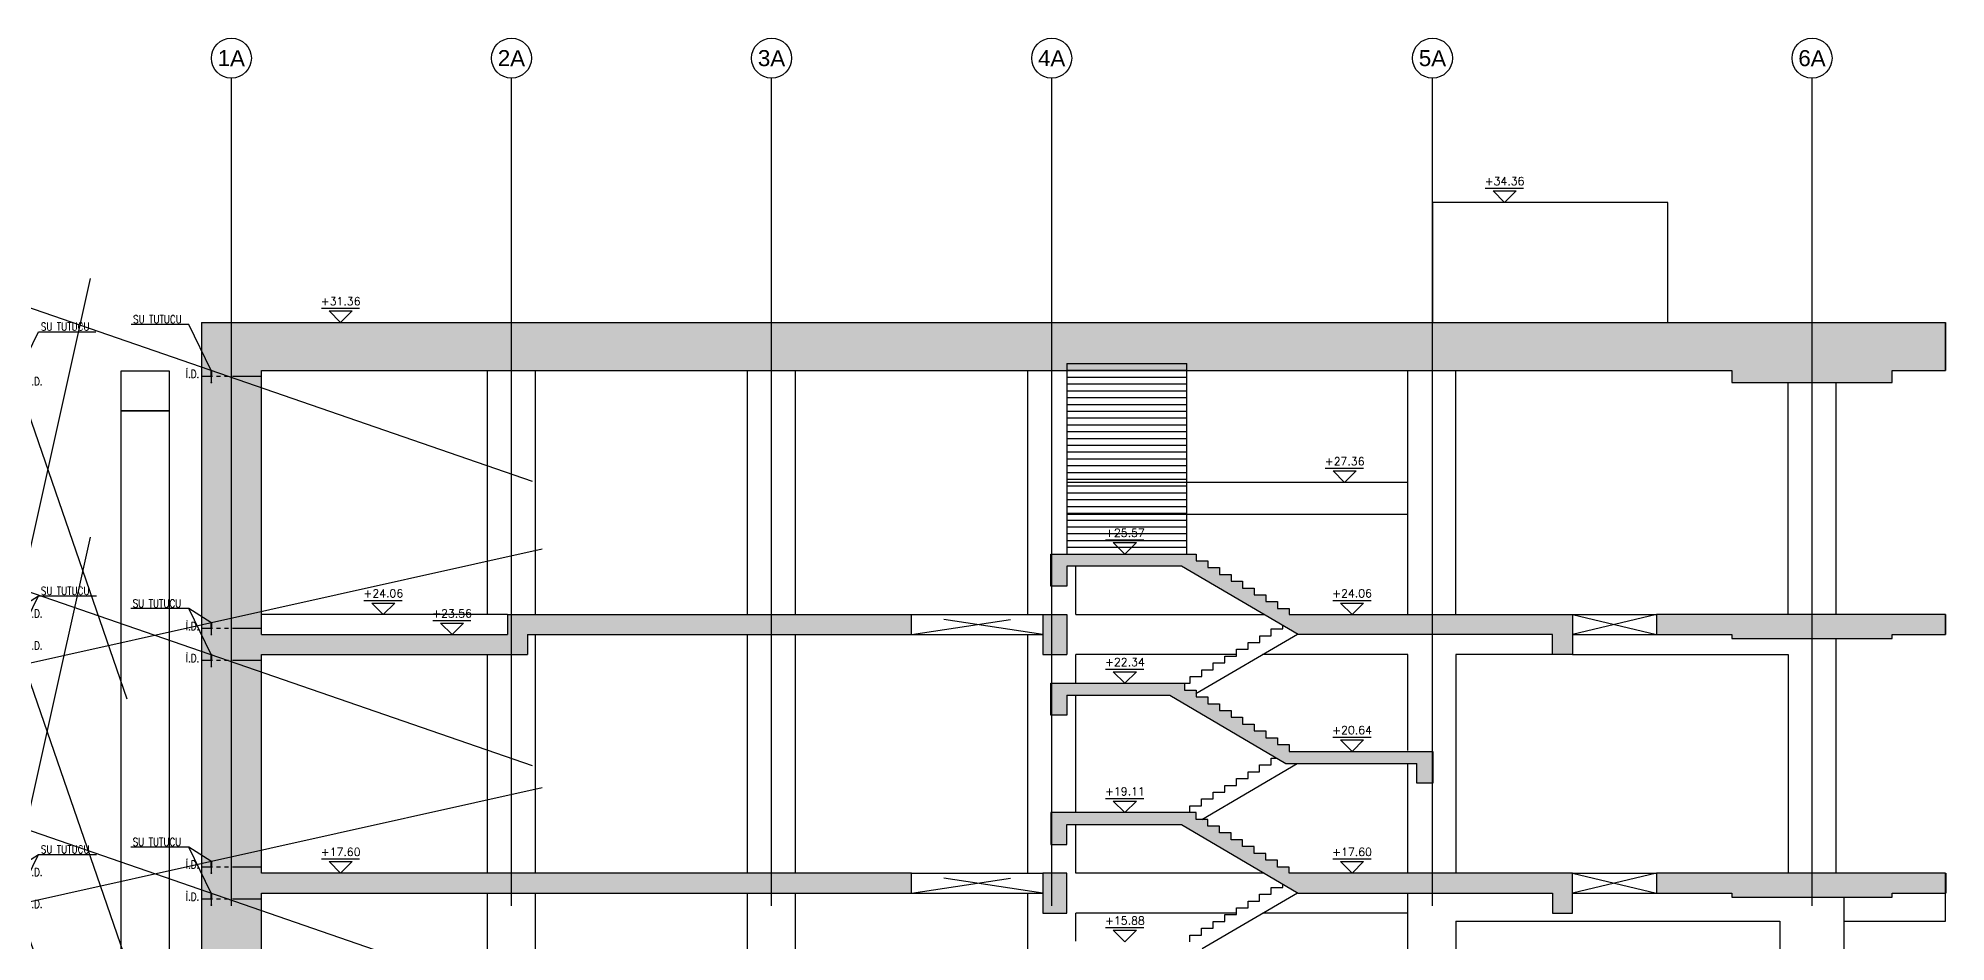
# Model space of a CAD drawing. Header units: millimetres. Extents: x 400392 to 401301, y 4543945 to 4544121.
# Drawn here: x 401018.72 to 401066.4, y 4543982.34 to 4544004.92 of the extents above; entities that cross this region are included whole.
import ezdxf
from ezdxf.enums import TextEntityAlignment as Align

# ---------------------------------------------------------------- set-up
doc = ezdxf.new("R2010")
doc.units = ezdxf.units.MM
for name, pattern in [('ACAD_ISO05W100', [33, 24, -3, 0, -3, 0, -3]), ('AKS', [3, 2.5, -0.25, 0, -0.25]), ('CIZGI', [0.4, 0.25, -0.15]), ('CONTINU', [0]), ('HIDDEN', [0.375, 0.25, -0.125])]:
    doc.linetypes.add(name, pattern=pattern)
for name, color, linetype in [('aks prota', 2, 'AKS'), ('caks prota', 4, 'Continuous'), ('görünüş prota', 4, 'Continuous'), ('inşaat derzi prota', 11, 'Continuous'), ('kesik prota', 2, 'CIZGI'), ('kesit prota', 1, 'Continuous'), ('kesit tarama prota', 252, 'Continuous'), ('kot prota', 4, 'Continuous'), ('merdiven prota', 2, 'Continuous'), ('not yazısı prota', 6, 'Continuous'), ('not çizgisi prota', 4, 'Continuous'), ('PRT-CST-rc_level', 6, 'Continuous'), ('PRT-CST-rc_levermark', 4, 'Continuous'), ('st_s_su tutucu', 2, 'Continuous'), ('st_s_ölçü', 4, 'Continuous'), ('taks prota', 7, 'Continuous'), ('ölçü prota', 4, 'Continuous')]:
    doc.layers.add(name, color=color, linetype=linetype)
doc.layers.add('PRT-KD-kazik', color=172, linetype='Continuous', lineweight=25)
doc.styles.add('OLCU', font='romanstw.shx')
doc.styles.add('TAKS', font='Arial Unicode.ttf')
doc.styles.add('TSIMPLEX', font='romanstw.shx')
doc.dimstyles.new('1-50', dxfattribs={"dimtxt": 10, "dimasz": 4, "dimexe": 4, "dimexo": 8, "dimgap": 4, "dimtad": 1, "dimdec": 1, "dimrnd": 0.05, "dimzin": 9, "dimdsep": 46, "dimtxsty": 'OLCU', "dimblk1": 'OBLIQUE', "dimblk2": 'OBLIQUE', "dimsah": 1, "dimcen": 2, "dimdle": 4, "dimclrd": 4, "dimclre": 4, "dimclrt": 3, "dimadec": 1, "dimazin": 0, "dimtfac": 1, "dimtdec": 1, "dimtix": 1, "dimtmove": 2, "dimatfit": 3, "dimldrblk": 'OBLIQUE', "dimfxl": 1, "dimtvp": 1, "dimtolj": 1, "dimtzin": 1, "dimarcsym": 0})

# ---------------------------------------------------------------- blocks, each defined once
blk = doc.blocks.new('_Oblique')
at = {"layer": 'st_s_ölçü', "lineweight": -2}
blk.add_line((-0.5, -0.5), (0.5, 0.5), dxfattribs=at)
blk = doc.blocks.new('KOTK5')
at = {"layer": 'PRT-CST-rc_levermark'}
blk.add_line((217, 160), (-213, 160), dxfattribs=at)
blk.add_lwpolyline([(130, 130), (-130, 130), (0, 0)], close=True, dxfattribs=at)
at = {"layer": 'PRT-CST-rc_level', "style": 'OLCU'}
blk.add_attdef('000.00', text='', height=90, dxfattribs=at).set_placement((0, 193), align=Align.CENTER)
blk = doc.blocks.new('D')
at = {"layer": 'st_s_su tutucu', "linetype": 'CONTINU', "ltscale": 0.2}
for p, q in [((-39987.8, 52508.2), (-39992.6, 52508.2)), ((-39992.6, 52508.2), (-39992.6, 52507.4)), ((-39992.6, 52507.4), (-39990.6, 52506.1)), ((-39992.6, 52449), (-39990.6, 52450.3)), ((-39992.6, 52448.2), (-39992.6, 52449)), ((-39987.8, 52448.2), (-39992.6, 52448.2)), ((-39990.6, 52478.7), (-39991.9, 52478.7)), ((-39991.9, 52478.7), (-39991.9, 52477.7)), ((-39991.9, 52477.7), (-39990.6, 52477.7)), ((-39990.6, 52498.5), (-39991.5, 52498.5)), ((-39991.5, 52498.5), (-39991.5, 52497.9)), ((-39991.5, 52497.9), (-39990.6, 52497.9)), ((-39990.6, 52488.5), (-39991.5, 52488.5)), ((-39991.5, 52488.5), (-39991.5, 52487.9)), ((-39991.5, 52487.9), (-39990.6, 52487.9)), ((-39991.5, 52467.9), (-39991.5, 52468.5)), ((-39991.5, 52468.5), (-39990.6, 52468.5)), ((-39990.6, 52467.9), (-39991.5, 52467.9)), ((-39991.5, 52457.9), (-39991.5, 52458.5)), ((-39991.5, 52458.5), (-39990.6, 52458.5)), ((-39990.6, 52457.9), (-39991.5, 52457.9)), ((-39990.6, 52506.1), (-39990.6, 52498.5)), ((-39990.6, 52497.9), (-39990.6, 52488.5)), ((-39990.6, 52487.9), (-39990.6, 52478.7)), ((-39990.6, 52468.5), (-39990.6, 52477.7)), ((-39990.6, 52458.5), (-39990.6, 52467.9)), ((-39990.6, 52450.3), (-39990.6, 52457.9)), ((-39989.8, 52506.1), (-39987.8, 52507.4)), ((-39989.8, 52498.5), (-39989.8, 52506.1)), ((-39988.9, 52498.5), (-39989.8, 52498.5)), ((-39989.8, 52488.5), (-39989.8, 52497.9)), ((-39989.8, 52497.9), (-39988.9, 52497.9)), ((-39988.9, 52488.5), (-39989.8, 52488.5)), ((-39989.8, 52478.7), (-39989.8, 52487.9)), ((-39989.8, 52487.9), (-39988.9, 52487.9)), ((-39988.5, 52478.7), (-39989.8, 52478.7)), ((-39989.8, 52477.7), (-39988.5, 52477.7)), ((-39989.8, 52477.7), (-39989.8, 52468.5)), ((-39989.8, 52468.5), (-39988.9, 52468.5)), ((-39988.9, 52467.9), (-39989.8, 52467.9)), ((-39989.8, 52467.9), (-39989.8, 52458.5)), ((-39989.8, 52458.5), (-39988.9, 52458.5)), ((-39988.9, 52457.9), (-39989.8, 52457.9)), ((-39989.8, 52457.9), (-39989.8, 52450.3)), ((-39989.8, 52450.3), (-39987.8, 52449)), ((-39988.9, 52497.9), (-39988.9, 52498.5)), ((-39988.9, 52487.9), (-39988.9, 52488.5)), ((-39988.9, 52468.5), (-39988.9, 52467.9)), ((-39988.9, 52458.5), (-39988.9, 52457.9)), ((-39988.5, 52477.7), (-39988.5, 52478.7)), ((-39987.8, 52507.4), (-39987.8, 52508.2)), ((-39987.8, 52449), (-39987.8, 52448.2))]:
    blk.add_line(p, q, dxfattribs=at)
blk = doc.blocks.new('E-E Kesiti')
at = {"layer": 'not yazısı prota', "ltscale": 0.05, "style": 'TSIMPLEX', "width": 0.8}
for s, p in [('SU TUTUCU', (401081.361, 4543997.099)), ('İ.D.', (401081.068, 4543995.733)), ('SU TUTUCU', (401081.361, 4543990.499)), ('İ.D.', (401081.068, 4543989.933)), ('İ.D.', (401081.068, 4543989.133)), ('SU TUTUCU', (401081.361, 4543984.039)), ('İ.D.', (401081.068, 4543983.473)), ('İ.D.', (401081.068, 4543982.673))]:
    blk.add_text(s, height=0.2, dxfattribs=at).set_placement(p)
at = {"layer": 'not çizgisi prota'}
for points in [[(401080.741, 4543995.922), (401081.3, 4543997.071), (401082.738, 4543997.071)], [(401080.741, 4543989.322), (401081.3, 4543990.471), (401082.738, 4543990.471)], [(401080.748, 4543990.12), (401081.3, 4543990.471), (401082.75, 4543990.471)], [(401080.741, 4543982.862), (401081.3, 4543984.011), (401082.738, 4543984.011)], [(401080.748, 4543983.66), (401081.3, 4543984.011), (401082.75, 4543984.011)]]:
    blk.add_leader(points, dimstyle='1-50', override={"dimasz": 12, "dimgap": 4, "dimtad": 0}, dxfattribs=at)
blk = doc.blocks.new('F-F Kesiti')
at = {"layer": 'kesit tarama prota'}
h = blk.add_hatch(color=256, dxfattribs=at)
h.dxf.hatch_style = 1
h.paths.add_polyline_path([(401130.973, 4543960.521), (401124.045, 4543960.521), (401124.045, 4543962.151), (401130.973, 4543962.151), (401130.973, 4543962.451), (401123.745, 4543962.451), (401123.745, 4543960.521), (401121.645, 4543960.521), (401121.645, 4543962.451), (401114.56, 4543962.451), (401114.56, 4543962.604), (401114.27, 4543962.604), (401114.27, 4543962.774), (401113.98, 4543962.774), (401113.98, 4543962.944), (401113.69, 4543962.944), (401113.69, 4543963.114), (401113.4, 4543963.114), (401113.4, 4543963.284), (401113.11, 4543963.284), (401113.11, 4543963.454), (401112.82, 4543963.454), (401112.82, 4543963.624), (401112.53, 4543963.624), (401112.53, 4543963.794), (401112.24, 4543963.794), (401112.24, 4543963.964), (401108.604, 4543963.964), (401108.604, 4543963.165), (401109.004, 4543963.165), (401109.004, 4543963.664), (401111.868, 4543963.664), (401113.938, 4543962.451), (401108.704, 4543962.451), (401108.704, 4543962.151), (401114.244, 4543962.151), (401114.244, 4543960.521), (401093.045, 4543960.521), (401093.045, 4543962.151), (401105.129, 4543962.151), (401105.129, 4543962.451), (401089.379, 4543962.451), (401089.379, 4543967.971), (401105.129, 4543967.971), (401105.129, 4543968.571), (401089.379, 4543968.571), (401089.379, 4543973.431), (401105.129, 4543973.431), (401105.129, 4543974.031), (401088.879, 4543974.031), (401088.879, 4543982.861), (401105.129, 4543982.861), (401105.129, 4543983.361), (401088.879, 4543983.361), (401088.879, 4543988.821), (401095.529, 4543988.821), (401095.529, 4543989.321), (401105.129, 4543989.321), (401105.129, 4543989.821), (401095.029, 4543989.821), (401095.029, 4543989.321), (401088.879, 4543989.321), (401088.879, 4543995.921), (401125.629, 4543995.921), (401125.629, 4543995.621), (401129.629, 4543995.621), (401129.629, 4543995.921), (401130.968, 4543995.921), (401130.968, 4543997.121), (401087.379, 4543997.121), (401087.379, 4543958.521), (401088.295, 4543958.521), (401089.395, 4543956.321), (401096.395, 4543956.321), (401097.495, 4543958.521), (401130.973, 4543958.521)])
h.paths.add_polyline_path([(401114.544, 4543960.521), (401114.544, 4543962.151), (401121.345, 4543962.151), (401121.345, 4543960.521)], flags=16)
h.paths.add_polyline_path([(401094.395, 4543958.321), (401093.045, 4543958.321), (401093.045, 4543960.321), (401094.395, 4543960.321)], flags=16)
h.paths.add_polyline_path([(401092.745, 4543958.321), (401091.395, 4543958.321), (401091.395, 4543960.321), (401092.745, 4543960.321)], flags=16)
h.paths.add_polyline_path([(401092.745, 4543960.521), (401089.379, 4543960.521), (401089.379, 4543962.151), (401092.745, 4543962.151)], flags=16)
h = blk.add_hatch(color=256, dxfattribs=at)
h.dxf.hatch_style = 1
h.paths.add_polyline_path([(401121.646, 4543989.821), (401114.561, 4543989.821), (401114.561, 4543989.974), (401114.271, 4543989.974), (401114.271, 4543990.144), (401113.981, 4543990.144), (401113.981, 4543990.314), (401113.691, 4543990.314), (401113.691, 4543990.484), (401113.401, 4543990.484), (401113.401, 4543990.654), (401113.111, 4543990.654), (401113.111, 4543990.824), (401112.821, 4543990.824), (401112.821, 4543990.994), (401112.531, 4543990.994), (401112.531, 4543991.164), (401112.241, 4543991.164), (401112.241, 4543991.334), (401108.604, 4543991.334), (401108.604, 4543990.535), (401109.004, 4543990.535), (401109.004, 4543991.034), (401111.869, 4543991.034), (401114.791, 4543989.321), (401121.146, 4543989.321), (401121.146, 4543988.821), (401121.646, 4543988.821)])
h = blk.add_hatch(color=256, dxfattribs=at)
h.dxf.hatch_style = 1
h.paths.add_polyline_path([(401109.004, 4543989.821), (401108.404, 4543989.821), (401108.404, 4543988.821), (401109.004, 4543988.821)])
h = blk.add_hatch(color=256, dxfattribs=at)
h.dxf.hatch_style = 1
h.paths.add_polyline_path([(401130.968, 4543989.821), (401123.746, 4543989.821), (401123.746, 4543989.321), (401125.629, 4543989.321), (401125.629, 4543989.221), (401129.629, 4543989.221), (401129.629, 4543989.321), (401130.968, 4543989.321)])
h = blk.add_hatch(color=256, dxfattribs=at)
h.dxf.hatch_style = 1
h.paths.add_polyline_path([(401118.154, 4543986.404), (401114.561, 4543986.404), (401114.561, 4543986.574), (401114.271, 4543986.574), (401114.271, 4543986.744), (401113.981, 4543986.744), (401113.981, 4543986.914), (401113.691, 4543986.914), (401113.691, 4543987.084), (401113.401, 4543987.084), (401113.401, 4543987.254), (401113.111, 4543987.254), (401113.111, 4543987.424), (401112.821, 4543987.424), (401112.821, 4543987.594), (401112.531, 4543987.594), (401112.531, 4543987.764), (401112.241, 4543987.764), (401112.241, 4543987.934), (401111.951, 4543987.934), (401111.951, 4543988.104), (401108.604, 4543988.104), (401108.604, 4543987.305), (401109.004, 4543987.305), (401109.004, 4543987.804), (401111.579, 4543987.804), (401114.479, 4543986.104), (401117.754, 4543986.104), (401117.754, 4543985.605), (401118.154, 4543985.605)])
h = blk.add_hatch(color=256, dxfattribs=at)
h.dxf.hatch_style = 1
h.paths.add_polyline_path([(401121.646, 4543983.361), (401114.561, 4543983.361), (401114.561, 4543983.514), (401114.271, 4543983.514), (401114.271, 4543983.684), (401113.981, 4543983.684), (401113.981, 4543983.854), (401113.691, 4543983.854), (401113.691, 4543984.024), (401113.401, 4543984.024), (401113.401, 4543984.194), (401113.111, 4543984.194), (401113.111, 4543984.364), (401112.821, 4543984.364), (401112.821, 4543984.534), (401112.531, 4543984.534), (401112.531, 4543984.704), (401112.241, 4543984.704), (401112.241, 4543984.874), (401111.7, 4543984.874), (401108.604, 4543984.874), (401108.604, 4543984.075), (401109.004, 4543984.075), (401109.004, 4543984.574), (401111.869, 4543984.574), (401114.791, 4543982.861), (401121.146, 4543982.861), (401121.146, 4543982.361), (401121.646, 4543982.361)])
h = blk.add_hatch(color=256, dxfattribs=at)
h.dxf.hatch_style = 1
h.paths.add_polyline_path([(401109.004, 4543983.361), (401108.404, 4543983.361), (401108.404, 4543982.361), (401109.004, 4543982.361)])
h = blk.add_hatch(color=256, dxfattribs=at)
h.dxf.hatch_style = 1
h.paths.add_polyline_path([(401130.973, 4543983.361), (401123.746, 4543983.361), (401123.746, 4543982.861), (401125.629, 4543982.861), (401125.629, 4543982.761), (401129.629, 4543982.761), (401129.629, 4543982.861), (401130.973, 4543982.861)])
at = {"layer": 'aks prota', "ltscale": 10}
for p, q in [((401088.129, 4543952.441), (401088.129, 4544003.223)), ((401095.129, 4543952.441), (401095.129, 4544003.223)), ((401101.629, 4543952.441), (401101.629, 4544003.223)), ((401108.629, 4543952.441), (401108.629, 4544003.223)), ((401118.145, 4543952.441), (401118.145, 4544003.223)), ((401127.629, 4543952.441), (401127.629, 4544003.223))]:
    blk.add_line(p, q, dxfattribs=at)
at = {"layer": 'caks prota', "ltscale": 0.05}
for centre in [(401088.129, 4544003.723), (401095.129, 4544003.723), (401101.629, 4544003.723), (401108.629, 4544003.723), (401118.145, 4544003.723), (401127.629, 4544003.723)]:
    blk.add_circle(centre, 0.5, dxfattribs=at)
at = {"layer": 'görünüş prota', "color": 4}
for p, q in [((401094.529, 4543989.821), (401094.529, 4543995.921)), ((401095.729, 4543989.821), (401095.729, 4543995.921)), ((401101.029, 4543989.821), (401101.029, 4543995.921)), ((401102.229, 4543989.821), (401102.229, 4543995.921)), ((401108.029, 4543989.821), (401108.029, 4543995.921)), ((401117.529, 4543989.821), (401117.529, 4543995.921)), ((401118.729, 4543989.821), (401118.729, 4543995.921)), ((401127.029, 4543989.821), (401127.029, 4543995.621)), ((401128.229, 4543989.821), (401128.229, 4543995.621)), ((401109.229, 4543989.821), (401109.229, 4543991.034)), ((401105.129, 4543989.821), (401108.404, 4543989.821)), ((401095.729, 4543983.361), (401095.729, 4543989.321)), ((401101.029, 4543983.361), (401101.029, 4543989.321)), ((401102.229, 4543983.361), (401102.229, 4543989.321)), ((401105.129, 4543989.321), (401108.404, 4543989.321)), ((401108.029, 4543983.361), (401108.029, 4543989.321)), ((401128.229, 4543983.361), (401128.229, 4543989.221)), ((401094.529, 4543983.361), (401094.529, 4543988.821)), ((401109.229, 4543988.125), (401109.229, 4543988.821)), ((401109.229, 4543984.895), (401109.229, 4543987.804)), ((401117.529, 4543983.361), (401117.529, 4543986.104)), ((401109.229, 4543983.361), (401109.229, 4543984.574)), ((401105.129, 4543983.361), (401108.404, 4543983.361)), ((401094.529, 4543974.031), (401094.529, 4543982.861)), ((401095.729, 4543974.031), (401095.729, 4543982.861)), ((401101.029, 4543974.031), (401101.029, 4543982.861)), ((401102.229, 4543974.031), (401102.229, 4543982.861)), ((401105.129, 4543982.861), (401108.404, 4543982.861)), ((401108.029, 4543974.031), (401108.029, 4543982.861)), ((401117.529, 4543980.135), (401117.529, 4543982.861)), ((401128.429, 4543974.031), (401128.429, 4543982.761)), ((401109.229, 4543981.665), (401109.229, 4543982.361))]:
    blk.add_line(p, q, dxfattribs=at)
for points in [[(401124.026, 4543997.121), (401124.026, 4544000.121), (401118.145, 4544000.121), (401118.145, 4543997.121)], [(401109.004, 4543996.094), (401109.004, 4543991.334)], [(401109.004, 4543996.094), (401112.004, 4543996.094)], [(401109.004, 4543995.924), (401112.004, 4543995.924)], [(401112.004, 4543991.334), (401112.004, 4543996.094)], [(401109.004, 4543995.754), (401112.004, 4543995.754)], [(401109.004, 4543995.584), (401112.004, 4543995.584)], [(401109.004, 4543995.414), (401112.004, 4543995.414)], [(401109.004, 4543995.244), (401112.004, 4543995.244)], [(401109.004, 4543995.074), (401112.004, 4543995.074)], [(401109.004, 4543994.904), (401112.004, 4543994.904)], [(401109.004, 4543994.734), (401112.004, 4543994.734)], [(401109.004, 4543994.564), (401112.004, 4543994.564)], [(401109.004, 4543994.394), (401112.004, 4543994.394)], [(401109.004, 4543994.224), (401112.004, 4543994.224)], [(401109.004, 4543994.054), (401112.004, 4543994.054)], [(401109.004, 4543993.884), (401112.004, 4543993.884)], [(401109.004, 4543993.714), (401112.004, 4543993.714)], [(401109.004, 4543993.544), (401112.004, 4543993.544)], [(401109.004, 4543993.374), (401112.004, 4543993.374)], [(401109.004, 4543993.204), (401112.004, 4543993.204)], [(401109.004, 4543993.034), (401112.004, 4543993.034)], [(401109.004, 4543992.864), (401112.004, 4543992.864)], [(401109.004, 4543992.694), (401112.004, 4543992.694)], [(401109.004, 4543992.524), (401112.004, 4543992.524)], [(401109.004, 4543992.354), (401112.004, 4543992.354)], [(401109.004, 4543992.184), (401112.004, 4543992.184)], [(401109.004, 4543992.014), (401112.004, 4543992.014)], [(401109.004, 4543991.844), (401112.004, 4543991.844)], [(401109.004, 4543991.674), (401112.004, 4543991.674)], [(401109.004, 4543991.504), (401112.004, 4543991.504)], [(401095.029, 4543989.821), (401088.879, 4543989.821)], [(401121.646, 4543989.821), (401123.746, 4543989.821)], [(401111.945, 4543988.104), (401112.087, 4543988.104), (401112.087, 4543988.274), (401112.377, 4543988.274), (401112.377, 4543988.444), (401112.667, 4543988.444), (401112.667, 4543988.614), (401112.957, 4543988.614), (401112.957, 4543988.784), (401113.247, 4543988.784), (401113.247, 4543988.954), (401113.537, 4543988.954), (401113.537, 4543989.124), (401113.827, 4543989.124), (401113.827, 4543989.294), (401114.117, 4543989.294), (401114.117, 4543989.464), (401114.407, 4543989.464), (401114.407, 4543989.547)], [(401112.232, 4543987.848), (401114.768, 4543989.335)], [(401121.646, 4543989.321), (401123.746, 4543989.321)], [(401121.146, 4543988.821), (401118.729, 4543988.821), (401118.729, 4543983.361)], [(401121.646, 4543988.821), (401127.029, 4543988.821), (401127.029, 4543983.361)], [(401112.085, 4543984.874), (401112.085, 4543985.044), (401112.375, 4543985.044), (401112.375, 4543985.214), (401112.665, 4543985.214), (401112.665, 4543985.384), (401112.955, 4543985.384), (401112.955, 4543985.554), (401113.245, 4543985.554), (401113.245, 4543985.724), (401113.535, 4543985.724), (401113.535, 4543985.894), (401113.825, 4543985.894), (401113.825, 4543986.064), (401114.115, 4543986.064), (401114.115, 4543986.234), (401114.252, 4543986.234)], [(401112.377, 4543984.704), (401114.765, 4543986.104)], [(401112.085, 4543981.644), (401112.085, 4543981.814), (401112.375, 4543981.814), (401112.375, 4543981.984), (401112.665, 4543981.984), (401112.665, 4543982.154), (401112.955, 4543982.154), (401112.955, 4543982.324), (401113.245, 4543982.324), (401113.245, 4543982.494), (401113.535, 4543982.494), (401113.535, 4543982.664), (401113.825, 4543982.664), (401113.825, 4543982.834), (401114.115, 4543982.834), (401114.115, 4543983.004), (401114.405, 4543983.004), (401114.405, 4543983.085)], [(401121.646, 4543983.361), (401123.746, 4543983.361)], [(401112.388, 4543981.474), (401114.77, 4543982.871)], [(401121.646, 4543982.861), (401123.746, 4543982.861)], [(401118.729, 4543982.161), (401118.729, 4543979.131)], [(401118.729, 4543982.161), (401126.829, 4543982.161), (401126.829, 4543974.031)]]:
    blk.add_lwpolyline(points, dxfattribs=at)
at = {"layer": 'inşaat derzi prota', "linetype": 'ACAD_ISO05W100', "ltscale": 0.03}
for points in [[(401088.879, 4543995.771), (401087.379, 4543995.771)], [(401088.879, 4543989.471), (401087.379, 4543989.471)], [(401088.879, 4543988.671), (401087.379, 4543988.671)], [(401088.879, 4543983.511), (401087.379, 4543983.511)], [(401088.879, 4543982.711), (401087.379, 4543982.711)]]:
    blk.add_lwpolyline(points, dxfattribs=at)
at = {"layer": 'kesik prota', "ltscale": 10}
for p, q in [((401130.968, 4543995.921), (401130.968, 4543997.121)), ((401130.968, 4543989.321), (401130.968, 4543989.821)), ((401130.968, 4543982.161), (401130.968, 4543983.361))]:
    blk.add_line(p, q, dxfattribs=at)
at = {"layer": 'kesit prota', "color": 1}
for p, q in [((401087.379, 4543997.121), (401130.968, 4543997.121)), ((401088.879, 4543989.321), (401088.879, 4543995.921)), ((401095.029, 4543989.821), (401105.129, 4543989.821)), ((401095.029, 4543989.821), (401095.029, 4543989.321)), ((401105.129, 4543989.321), (401105.129, 4543989.821)), ((401108.404, 4543989.821), (401109.004, 4543989.821)), ((401108.404, 4543989.821), (401108.404, 4543988.821)), ((401109.004, 4543989.821), (401109.004, 4543988.821)), ((401088.879, 4543989.321), (401095.029, 4543989.321)), ((401095.529, 4543989.321), (401105.129, 4543989.321)), ((401095.529, 4543989.321), (401095.529, 4543988.821)), ((401088.879, 4543988.821), (401095.529, 4543988.821)), ((401108.404, 4543988.821), (401109.004, 4543988.821))]:
    blk.add_line(p, q, dxfattribs=at)
for points in [[(401087.379, 4543997.121), (401087.379, 4543958.521), (401088.295, 4543958.521), (401089.395, 4543956.321), (401096.395, 4543956.321), (401097.495, 4543958.521), (401130.973, 4543958.521)], [(401088.879, 4543995.921), (401125.629, 4543995.921), (401125.629, 4543995.621), (401129.629, 4543995.621), (401129.629, 4543995.921), (401130.968, 4543995.921)], [(401114.791, 4543989.321), (401111.869, 4543991.034), (401109.004, 4543991.034), (401109.004, 4543990.535), (401108.604, 4543990.535), (401108.604, 4543991.334), (401112.241, 4543991.334), (401112.241, 4543991.164), (401112.531, 4543991.164), (401112.531, 4543990.994), (401112.821, 4543990.994), (401112.821, 4543990.824), (401113.111, 4543990.824), (401113.111, 4543990.654), (401113.401, 4543990.654), (401113.401, 4543990.484), (401113.691, 4543990.484), (401113.691, 4543990.314), (401113.981, 4543990.314), (401113.981, 4543990.144), (401114.271, 4543990.144), (401114.271, 4543989.974), (401114.561, 4543989.974), (401114.561, 4543989.821), (401121.646, 4543989.821), (401121.646, 4543988.821), (401121.146, 4543988.821), (401121.146, 4543989.321), (401114.791, 4543989.321)], [(401130.968, 4543989.821), (401123.746, 4543989.821), (401123.746, 4543989.321), (401125.629, 4543989.321), (401125.629, 4543989.221), (401129.629, 4543989.221), (401129.629, 4543989.321), (401130.968, 4543989.321)], [(401121.646, 4543989.321), (401121.646, 4543989.321)], [(401089.379, 4543968.571), (401089.379, 4543973.431), (401105.129, 4543973.431), (401105.129, 4543974.031), (401088.879, 4543974.031), (401088.879, 4543982.861), (401105.129, 4543982.861), (401105.129, 4543983.361), (401088.879, 4543983.361), (401088.879, 4543988.821)], [(401109.004, 4543987.804), (401109.004, 4543987.305), (401108.604, 4543987.305), (401108.604, 4543988.104), (401111.951, 4543988.104), (401111.951, 4543987.934), (401112.241, 4543987.934), (401112.241, 4543987.764), (401112.531, 4543987.764), (401112.531, 4543987.594), (401112.821, 4543987.594), (401112.821, 4543987.424), (401113.111, 4543987.424), (401113.111, 4543987.254), (401113.401, 4543987.254), (401113.401, 4543987.084), (401113.691, 4543987.084), (401113.691, 4543986.914), (401113.981, 4543986.914), (401113.981, 4543986.744), (401114.271, 4543986.744), (401114.271, 4543986.574), (401114.561, 4543986.574), (401114.561, 4543986.404), (401118.154, 4543986.404), (401118.154, 4543985.605), (401117.754, 4543985.605), (401117.754, 4543986.104)], [(401109.004, 4543987.804), (401111.579, 4543987.804), (401114.479, 4543986.104), (401117.754, 4543986.104)], [(401111.934, 4543988.104), (401111.934, 4543988.104)], [(401112.224, 4543984.874), (401112.224, 4543984.874), (401108.604, 4543984.874), (401108.604, 4543984.075), (401109.004, 4543984.075), (401109.004, 4543984.574), (401111.869, 4543984.574), (401114.791, 4543982.861), (401121.146, 4543982.861), (401121.146, 4543982.361), (401121.646, 4543982.361), (401121.646, 4543983.361), (401114.561, 4543983.361), (401114.561, 4543983.514), (401114.271, 4543983.514), (401114.271, 4543983.684), (401113.981, 4543983.684), (401113.981, 4543983.854), (401113.691, 4543983.854), (401113.691, 4543984.024), (401113.401, 4543984.024), (401113.401, 4543984.194), (401113.111, 4543984.194), (401113.111, 4543984.364), (401112.821, 4543984.364), (401112.821, 4543984.534), (401112.531, 4543984.534), (401112.531, 4543984.704), (401112.241, 4543984.704), (401112.241, 4543984.874), (401111.7, 4543984.874)], [(401130.968, 4543983.361), (401123.746, 4543983.361), (401123.746, 4543982.861), (401125.629, 4543982.861), (401125.629, 4543982.761), (401129.629, 4543982.761), (401129.629, 4543982.861), (401130.968, 4543982.861)]]:
    blk.add_lwpolyline(points, dxfattribs=at)
blk.add_lwpolyline([(401108.404, 4543983.361), (401108.404, 4543982.361), (401109.004, 4543982.361), (401109.004, 4543983.361)], close=True, dxfattribs=at)
at = {"layer": 'kesit tarama prota'}
for points in [[(401130.968, 4543997.121), (401130.968, 4543995.921)], [(401130.968, 4543989.821), (401130.968, 4543989.321)], [(401130.973, 4543983.361), (401130.973, 4543982.861)]]:
    blk.add_lwpolyline(points, dxfattribs=at)
at = {"layer": 'merdiven prota', "linetype": 'HIDDEN', "ltscale": 10}
for points in [[(401108.404, 4543989.321), (401105.129, 4543989.821)], [(401105.129, 4543989.321), (401108.404, 4543989.821)], [(401121.646, 4543989.821), (401123.746, 4543989.321)], [(401123.746, 4543989.821), (401121.646, 4543989.321)], [(401105.129, 4543982.861), (401108.404, 4543983.361)], [(401108.404, 4543982.861), (401105.129, 4543983.361)], [(401121.646, 4543983.361), (401123.746, 4543982.861)], [(401123.746, 4543983.361), (401121.646, 4543982.861)]]:
    blk.add_lwpolyline(points, dxfattribs=at)
at = {"layer": 'PRT-KD-kazik', "color": 3}
for points in [[(401085.379, 4543995.909), (401086.579, 4543995.909), (401086.579, 4543994.909), (401085.379, 4543994.909)], [(401085.379, 4543994.909), (401086.579, 4543994.909), (401086.579, 4543950.609), (401085.379, 4543950.609)]]:
    blk.add_lwpolyline(points, close=True, dxfattribs=at)
at = {"layer": 'ölçü prota'}
for p, q in [((401117.529, 4543993.121), (401109.004, 4543993.121)), ((401117.529, 4543992.321), (401109.004, 4543992.321))]:
    blk.add_line(p, q, dxfattribs=at)
for points in [[(401109.004, 4543989.821), (401109.004, 4543989.821)], [(401109.229, 4543989.821), (401113.938, 4543989.821)], [(401113.247, 4543988.821), (401109.229, 4543988.821)], [(401117.529, 4543986.425), (401117.529, 4543988.821), (401113.893, 4543988.821)], [(401113.938, 4543983.361), (401109.229, 4543983.361)], [(401113.245, 4543982.361), (401109.229, 4543982.361)], [(401117.529, 4543982.361), (401113.901, 4543982.361)], [(401128.429, 4543982.161), (401130.968, 4543982.161)]]:
    blk.add_lwpolyline(points, dxfattribs=at)
at = {"layer": 'kot prota', "linetype": 'CONTINU', "ltscale": 0.1}
ref = blk.add_blockref('KOTK5', (401119.946, 4544000.121), dxfattribs=dict(at, xscale=-0.002222222222222221, yscale=0.002222222222222221, zscale=0.002222222222222222, rotation=1.399620875197627e-05))
ref.add_attrib('000.00', '+34.36', dxfattribs={"layer": 'PRT-CST-rc_level', "height": 0.2, "rotation": 0, "style": 'OLCU'}).set_placement((401119.946, 4544000.551), align=Align.CENTER)
ref = blk.add_blockref('KOTK5', (401090.86, 4543997.121), dxfattribs=dict(at, xscale=-0.002222222222222221, yscale=0.002222222222222221, zscale=0.002222222222222222, rotation=1.399620875197627e-05))
ref.add_attrib('000.00', '+31.36', dxfattribs={"layer": 'PRT-CST-rc_level', "height": 0.2, "rotation": 0, "style": 'OLCU'}).set_placement((401090.86, 4543997.551), align=Align.CENTER)
ref = blk.add_blockref('KOTK5', (401115.949, 4543993.121), dxfattribs=dict(at, xscale=-0.002222222222222221, yscale=0.002222222222222221, zscale=0.002222222222222222, rotation=1.399620875197627e-05))
ref.add_attrib('000.00', '+27.36', dxfattribs={"layer": 'PRT-CST-rc_level', "height": 0.2, "rotation": 0, "style": 'OLCU'}).set_placement((401115.949, 4543993.551), align=Align.CENTER)
ref = blk.add_blockref('KOTK5', (401110.458, 4543991.334), dxfattribs=dict(at, xscale=-0.002222222222222221, yscale=0.002222222222222221, zscale=0.002222222222222222, rotation=1.399620875197627e-05))
ref.add_attrib('000.00', '+25.57', dxfattribs={"layer": 'PRT-CST-rc_level', "height": 0.2, "rotation": 0, "style": 'OLCU'}).set_placement((401110.458, 4543991.764), align=Align.CENTER)
ref = blk.add_blockref('KOTK5', (401091.926, 4543989.821), dxfattribs=dict(at, xscale=-0.002222222222222221, yscale=0.002222222222222221, zscale=0.002222222222222222, rotation=1.399620875197627e-05))
ref.add_attrib('000.00', '+24.06', dxfattribs={"layer": 'PRT-CST-rc_level', "height": 0.2, "rotation": 0, "style": 'OLCU'}).set_placement((401091.926, 4543990.251), align=Align.CENTER)
ref = blk.add_blockref('KOTK5', (401116.135, 4543989.821), dxfattribs=dict(at, xscale=-0.002222222222222221, yscale=0.002222222222222221, zscale=0.002222222222222222, rotation=1.399620875197627e-05))
ref.add_attrib('000.00', '+24.06', dxfattribs={"layer": 'PRT-CST-rc_level', "height": 0.2, "rotation": 0, "style": 'OLCU'}).set_placement((401116.135, 4543990.251), align=Align.CENTER)
ref = blk.add_blockref('KOTK5', (401093.644, 4543989.321), dxfattribs=dict(at, xscale=-0.002222222222222221, yscale=0.002222222222222221, zscale=0.002222222222222222, rotation=1.399620875197627e-05))
ref.add_attrib('000.00', '+23.56', dxfattribs={"layer": 'PRT-CST-rc_level', "height": 0.2, "rotation": 0, "style": 'OLCU'}).set_placement((401093.644, 4543989.751), align=Align.CENTER)
ref = blk.add_blockref('KOTK5', (401110.458, 4543988.104), dxfattribs=dict(at, xscale=-0.002222222222222221, yscale=0.002222222222222221, zscale=0.002222222222222222, rotation=1.399620875197627e-05))
ref.add_attrib('000.00', '+22.34', dxfattribs={"layer": 'PRT-CST-rc_level', "height": 0.2, "rotation": 0, "style": 'OLCU'}).set_placement((401110.458, 4543988.534), align=Align.CENTER)
ref = blk.add_blockref('KOTK5', (401116.135, 4543986.404), dxfattribs=dict(at, xscale=-0.002222222222222221, yscale=0.002222222222222221, zscale=0.002222222222222222, rotation=1.399620875197627e-05))
ref.add_attrib('000.00', '+20.64', dxfattribs={"layer": 'PRT-CST-rc_level', "height": 0.2, "rotation": 0, "style": 'OLCU'}).set_placement((401116.135, 4543986.834), align=Align.CENTER)
ref = blk.add_blockref('KOTK5', (401110.458, 4543984.874), dxfattribs=dict(at, xscale=-0.002222222222222221, yscale=0.002222222222222221, zscale=0.002222222222222222, rotation=1.399620875197627e-05))
ref.add_attrib('000.00', '+19.11', dxfattribs={"layer": 'PRT-CST-rc_level', "height": 0.2, "rotation": 0, "style": 'OLCU'}).set_placement((401110.458, 4543985.304), align=Align.CENTER)
ref = blk.add_blockref('KOTK5', (401090.86, 4543983.361), dxfattribs=dict(at, xscale=-0.002222222222222221, yscale=0.002222222222222221, zscale=0.002222222222222222, rotation=1.399620875197627e-05))
ref.add_attrib('000.00', '+17.60', dxfattribs={"layer": 'PRT-CST-rc_level', "height": 0.2, "rotation": 0, "style": 'OLCU'}).set_placement((401090.86, 4543983.791), align=Align.CENTER)
ref = blk.add_blockref('KOTK5', (401116.135, 4543983.361), dxfattribs=dict(at, xscale=-0.002222222222222221, yscale=0.002222222222222221, zscale=0.002222222222222222, rotation=1.399620875197627e-05))
ref.add_attrib('000.00', '+17.60', dxfattribs={"layer": 'PRT-CST-rc_level', "height": 0.2, "rotation": 0, "style": 'OLCU'}).set_placement((401116.135, 4543983.791), align=Align.CENTER)
ref = blk.add_blockref('KOTK5', (401110.458, 4543981.644), dxfattribs=dict(at, xscale=-0.002222222222222221, yscale=0.002222222222222221, zscale=0.002222222222222222, rotation=1.399620875197627e-05))
ref.add_attrib('000.00', '+15.88', dxfattribs={"layer": 'PRT-CST-rc_level', "height": 0.2, "rotation": 0, "style": 'OLCU'}).set_placement((401110.458, 4543982.074), align=Align.CENTER)
at = {"layer": 'st_s_ölçü', "xscale": 0.004999999999999996, "yscale": 0.004999999999999996, "zscale": 0.004999999999999996, "rotation": 180.0000139962129}
for p in [(400887.678, 4544258.162), (400887.678, 4544251.862), (400887.678, 4544251.062), (400887.678, 4544245.902), (400887.678, 4544245.102)]:
    blk.add_blockref('D', p, dxfattribs=at)
at = {"layer": 'not yazısı prota', "ltscale": 0.05, "style": 'TSIMPLEX', "width": 0.8}
for s, p in [('SU TUTUCU', (401085.675, 4543997.099)), ('İ.D.', (401086.992, 4543995.733)), ('SU TUTUCU', (401085.663, 4543989.999)), ('İ.D.', (401086.992, 4543989.433)), ('İ.D.', (401086.992, 4543988.633)), ('SU TUTUCU', (401085.663, 4543984.039)), ('İ.D.', (401086.992, 4543983.473)), ('İ.D.', (401086.992, 4543982.673))]:
    blk.add_text(s, height=0.2, rotation=0, dxfattribs=at).set_placement(p)
at = {"layer": 'taks prota', "style": 'TAKS'}
for s, p in [('1A', (401088.129, 4544003.723)), ('2A', (401095.129, 4544003.723)), ('3A', (401101.629, 4544003.723)), ('4A', (401108.629, 4544003.723)), ('5A', (401118.145, 4544003.723)), ('6A', (401127.629, 4544003.723))]:
    blk.add_text(s, height=0.4, rotation=359.5052, dxfattribs=at).set_placement(p, align=Align.MIDDLE_CENTER)
at = {"layer": 'not çizgisi prota'}
for points in [[(401087.624, 4543995.922), (401087.065, 4543997.071), (401085.627, 4543997.071)], [(401087.617, 4543989.62), (401087.065, 4543989.971), (401085.615, 4543989.971)], [(401087.624, 4543988.822), (401087.065, 4543989.971), (401085.627, 4543989.971)], [(401087.617, 4543983.66), (401087.065, 4543984.011), (401085.615, 4543984.011)], [(401087.624, 4543982.862), (401087.065, 4543984.011), (401085.627, 4543984.011)]]:
    blk.add_leader(points, dimstyle='1-50', override={"dimasz": 12, "dimgap": 4, "dimtad": 0}, dxfattribs=at)

msp = doc.modelspace()

# ---------------------------------------------------------------- block references
for name, p in [('F-F Kesiti', (-64.577, 0.694)), ('E-E Kesiti', (-62.569, 0.51))]:
    msp.add_blockref(name, p)

doc.saveas('drawing.dxf')
